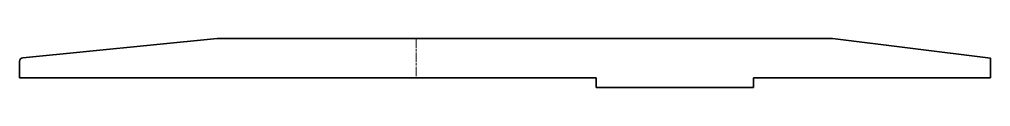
# Model space of a CAD drawing. Header units: millimetres. Extents: x 0 to 246, y 0 to 12.
import ezdxf

# ---------------------------------------------------------------- set-up
doc = ezdxf.new("R2010")
doc.units = ezdxf.units.MM
doc.linetypes.add('Chain', pattern=[13.68, 9.12, -1.14, 2.28, -1.14])
doc.layers.add('SIMUMAK Bend Centerline (ISO)', color=7, linetype='Chain', lineweight=9)
doc.layers.add('SIMUMAK Visible (ISO)', color=7, linetype='Continuous', lineweight=35)

# ---------------------------------------------------------------- blocks, each defined once
blk = doc.blocks.new('SIL-026-RLPL-01_cartelas transversales_4_SIL-026-RLPL-01 (desplegada)')
at = {"layer": 'SIMUMAK Bend Centerline (ISO)', "ltscale": 0.263158}
blk.add_line((-22.5, 6.25), (-22.5, -3.75), dxfattribs=at)
at = {"layer": 'SIMUMAK Visible (ISO)'}
for p, q in [((-72.82, 6.25), (-121.92, 1.34)), ((82.82, 6.25), (-72.82, 6.25)), ((122.82, 1.25), (82.82, 6.25)), ((-122.82, 0.35), (-122.82, -3.75)), ((122.82, 1.25), (122.82, -3.75)), ((23.02, -3.75), (-122.82, -3.75)), ((23.02, -3.75), (23.02, -6.25)), ((62.82, -6.25), (62.82, -3.75)), ((122.82, -3.75), (62.82, -3.75)), ((23.02, -6.25), (62.82, -6.25))]:
    blk.add_line(p, q, dxfattribs=at)
at = {"layer": 'SIMUMAK Visible (ISO)', "extrusion": (0, 0, -1)}
blk.add_arc((121.82, 0.35), 1, 0, 84.2894, dxfattribs=at)

msp = doc.modelspace()

# ---------------------------------------------------------------- block references
msp.add_blockref('SIL-026-RLPL-01_cartelas transversales_4_SIL-026-RLPL-01 (desplegada)', (122.82, 6.25))

doc.saveas('drawing.dxf')
